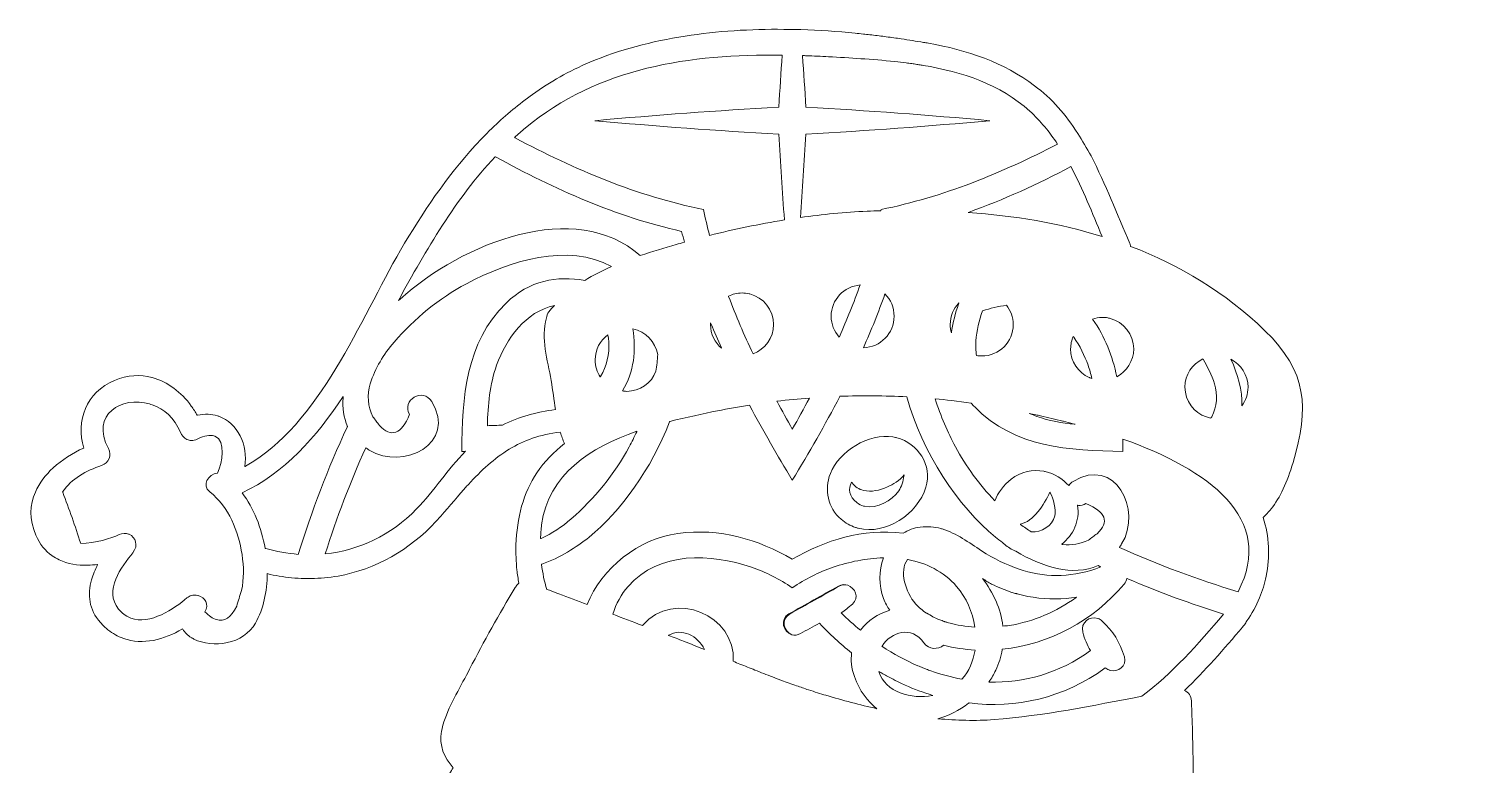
# Model space of a CAD drawing. Header units: inches. Extents: x -812 to 7891, y -3575 to 2748.
# Drawn here: x 4525.3 to 5011.6, y -1225.4 to -978.8 of the extents above; entities that cross this region are included whole.
import ezdxf

# ---------------------------------------------------------------- set-up
doc = ezdxf.new("R2010")
doc.units = ezdxf.units.IN
doc.header["$MEASUREMENT"] = 0
doc.layers.add('Layer 1', color=7, linetype='Continuous')

# ---------------------------------------------------------------- blocks, each defined once
blk = doc.blocks.new('block 23')
at = {"layer": 'Layer 1', "lineweight": 0}
for points, knots in [([(4816.14, -1115.72), (4816, -1115.68), (4815.86, -1115.65), (4815.71, -1115.62), (4815.43, -1115.55), (4815.15, -1115.49), (4814.86, -1115.44), (4806.86, -1114.08), (4796.72, -1120.25), (4793.89, -1127.74), (4791.84, -1133.17), (4792.98, -1139.23), (4797.49, -1143.04), (4798.99, -1144.31), (4800.61, -1145.2), (4802.29, -1145.75), (4802.61, -1145.86), (4802.93, -1145.96), (4803.26, -1146.04), (4812.45, -1148.4), (4823.11, -1141.39), (4825.9, -1132.28), (4828.16, -1124.91), (4823.25, -1117.63), (4816.14, -1115.72)], [0, 0, 0, 0, 1, 1, 1, 2, 2, 2, 3, 3, 3, 4, 4, 4, 5, 5, 5, 6, 6, 6, 7, 7, 7, 8, 8, 8, 8]), ([(4804.99, -1138.6), (4804.21, -1138.37), (4803.47, -1138.01), (4802.78, -1137.48), (4800, -1135.34), (4799.87, -1132.88), (4801.01, -1130.61), (4801.06, -1130.69), (4801.12, -1130.77), (4801.17, -1130.84), (4802.19, -1132.21), (4803.53, -1133.01), (4805.02, -1133.38), (4807.52, -1133.99), (4810.46, -1133.37), (4813.02, -1132.19), (4814.86, -1131.34), (4817.12, -1130.04), (4818.62, -1128.14), (4818.6, -1128.27), (4818.58, -1128.4), (4818.56, -1128.55), (4818.31, -1130.05), (4817.72, -1132.28), (4816.82, -1133.51), (4814.49, -1136.72), (4809.53, -1139.65), (4805.36, -1138.7), (4805.23, -1138.67), (4805.11, -1138.64), (4804.99, -1138.6)], [0, 0, 0, 0, 1, 1, 1, 2, 2, 2, 3, 3, 3, 4, 4, 4, 5, 5, 5, 6, 6, 6, 7, 7, 7, 8, 8, 8, 9, 9, 9, 10, 10, 10, 10])]:
    blk.add_open_spline(points, degree=3, knots=knots, dxfattribs=at)
blk = doc.blocks.new('block 24')
at = {"layer": 'Layer 1', "lineweight": 0}
for points, knots in [([(5001.21, -1239.69), (5000.38, -1239.24), (4999.53, -1238.86), (4998.67, -1238.54), (4998.33, -1238.41), (4997.98, -1238.3), (4997.64, -1238.2), (4994.64, -1237.27), (4991.52, -1237.08), (4988.56, -1237.3), (4986.5, -1237.46), (4984.53, -1237.86), (4982.61, -1238.36), (4974.37, -1240.54), (4967.31, -1245.67), (4961.67, -1251.92), (4961.51, -1252.1), (4961.34, -1252.29), (4961.18, -1252.47), (4963.06, -1247.45), (4963.09, -1241.51), (4961.5, -1235.79), (4960.94, -1233.78), (4959.46, -1232.38), (4957.81, -1231.77), (4955.83, -1231.05), (4953.62, -1231.47), (4952.49, -1233.38), (4950.71, -1236.39), (4948.3, -1239), (4945.75, -1241.51), (4941.87, -1245.33), (4937.65, -1248.9), (4934.74, -1253.22), (4934.74, -1253.25), (4934.76, -1253.29), (4934.76, -1253.32), (4935.21, -1256.95), (4936.72, -1260.57), (4938.71, -1264.12), (4938.97, -1264.58), (4939.2, -1265.05), (4939.48, -1265.51), (4938.93, -1265.98), (4938.36, -1266.45), (4937.8, -1266.93), (4931.56, -1272.16), (4924.64, -1277.52), (4919.59, -1283.56), (4919.53, -1283.63), (4919.48, -1283.69), (4919.42, -1283.76), (4918.54, -1281.02), (4917.58, -1278.3), (4916.42, -1275.66), (4915.1, -1272.65), (4913.51, -1269.91), (4911.73, -1267.4), (4912.62, -1265.65), (4913.28, -1263.54), (4913.64, -1260.97), (4913.68, -1260.69), (4913.71, -1260.4), (4913.75, -1260.11), (4914.17, -1257), (4914.48, -1253.85), (4914.74, -1250.69), (4915.8, -1237.54), (4915.6, -1224.09), (4915.16, -1210.94), (4915.08, -1208.58), (4915, -1206.23), (4914.91, -1203.9), (4914.85, -1202.2), (4913.9, -1200.99), (4912.58, -1200.45), (4919.47, -1193.88), (4925.79, -1186.53), (4932.08, -1179.16), (4932.22, -1178.99), (4932.32, -1178.82), (4932.43, -1178.64), (4932.51, -1178.55), (4932.6, -1178.48), (4932.68, -1178.38), (4932.98, -1177.97), (4933.23, -1177.54), (4933.51, -1177.13), (4935.21, -1174.69), (4936.65, -1172.11), (4937.76, -1169.41), (4938.73, -1167.05), (4939.45, -1164.62), (4939.96, -1162.15), (4941.29, -1155.63), (4941.04, -1148.83), (4938.96, -1142.44), (4939.91, -1141.57), (4940.79, -1140.6), (4941.62, -1139.56), (4944.66, -1135.74), (4946.95, -1130.75), (4948.97, -1123.98), (4954.44, -1105.67), (4953.72, -1093.55), (4939.52, -1079.86), (4926.22, -1067.02), (4910.95, -1057.89), (4894.53, -1051.59), (4894.48, -1051.26), (4894.39, -1050.93), (4894.24, -1050.59), (4889.94, -1040.95), (4886.21, -1030.75), (4881.25, -1021.3), (4879.89, -1018.71), (4878.4, -1016.2), (4876.81, -1013.75), (4874.85, -1010.7), (4872.72, -1007.75), (4870.28, -1005.02), (4867.84, -1002.28), (4865.14, -999.91), (4862.31, -997.76), (4852.06, -989.97), (4839.6, -985.76), (4826.76, -983.52), (4826.22, -983.42), (4825.65, -983.34), (4825.1, -983.24), (4822.66, -982.82), (4820.18, -982.43), (4817.67, -982.06), (4816, -981.81), (4814.32, -981.58), (4812.63, -981.36), (4811.02, -981.15), (4809.4, -980.95), (4807.77, -980.76), (4807.55, -980.73), (4807.33, -980.71), (4807.11, -980.69), (4806.39, -980.61), (4805.67, -980.53), (4804.95, -980.45), (4804.04, -980.35), (4803.13, -980.26), (4802.21, -980.17), (4796.21, -979.58), (4790.12, -979.16), (4783.99, -978.97), (4782.53, -978.92), (4781.06, -978.9), (4779.59, -978.89), (4779.16, -978.88), (4778.74, -978.87), (4778.31, -978.87), (4767.17, -978.77), (4756.01, -979.44), (4745.18, -981.14), (4734.05, -982.88), (4723.27, -985.68), (4713.28, -989.91), (4706.34, -992.84), (4699.98, -996.48), (4694.09, -1000.66), (4689.51, -1003.92), (4685.22, -1007.5), (4681.19, -1011.36), (4679.01, -1013.44), (4676.92, -1015.6), (4674.89, -1017.82), (4665.27, -1028.34), (4657.12, -1040.37), (4649.82, -1052.9), (4636.37, -1075.99), (4622.8, -1111.41), (4597.83, -1125.27), (4597.76, -1125.31), (4597.68, -1125.35), (4597.61, -1125.39), (4598.77, -1118.17), (4595.21, -1110.81), (4588.92, -1108.55), (4588.76, -1108.48), (4588.6, -1108.43), (4588.43, -1108.39), (4586.46, -1107.77), (4584.24, -1107.65), (4581.82, -1108.17), (4581.77, -1108.18), (4581.72, -1108.19), (4581.67, -1108.2), (4581.07, -1107.12), (4580.4, -1106.09), (4579.68, -1105.1), (4576.32, -1100.46), (4571.8, -1096.92), (4566.58, -1095.54), (4566.56, -1095.54), (4566.53, -1095.53), (4566.51, -1095.52), (4562.63, -1094.52), (4558.38, -1094.71), (4553.94, -1096.53), (4544.47, -1100.43), (4540.91, -1110.17), (4543.62, -1119.17), (4539.94, -1120.84), (4536.36, -1123.1), (4533.38, -1125.84), (4530.82, -1128.19), (4528.74, -1130.91), (4527.43, -1133.93), (4525.58, -1138.21), (4525.3, -1143.09), (4527.61, -1148.41), (4528.92, -1151.44), (4530.78, -1153.64), (4532.98, -1155.2), (4533.02, -1155.23), (4533.06, -1155.26), (4533.09, -1155.29), (4533.83, -1155.8), (4534.61, -1156.25), (4535.42, -1156.63), (4538.29, -1157.98), (4541.53, -1158.53), (4544.88, -1158.44), (4546.03, -1158.4), (4547.19, -1158.32), (4548.35, -1158.15), (4548.33, -1158.18), (4548.32, -1158.22), (4548.3, -1158.25), (4547.46, -1159.91), (4546.78, -1161.59), (4546.29, -1163.3), (4544.87, -1168.27), (4545.32, -1173.29), (4549.29, -1177.69), (4549.47, -1177.89), (4549.65, -1178.09), (4549.84, -1178.29), (4549.84, -1178.29), (4550.16, -1178.61), (4550.16, -1178.61), (4550.49, -1178.93), (4550.75, -1179.26), (4551.12, -1179.58), (4552.76, -1180.95), (4554.46, -1181.97), (4556.19, -1182.68), (4556.44, -1182.78), (4556.69, -1182.88), (4556.94, -1182.97), (4563.51, -1185.32), (4570.53, -1183.4), (4576.73, -1179.78), (4576.76, -1179.82), (4576.78, -1179.87), (4576.81, -1179.91), (4577.49, -1181.02), (4578.49, -1181.95), (4579.68, -1182.69), (4579.79, -1182.76), (4579.9, -1182.83), (4580.02, -1182.88), (4580.2, -1182.99), (4580.39, -1183.1), (4580.59, -1183.2), (4586.78, -1186.35), (4597.22, -1185.01), (4601.22, -1177.83), (4603.87, -1173.08), (4605.1, -1167.28), (4605.15, -1161.26), (4607.8, -1161.94), (4610.52, -1162.35), (4613.27, -1162.63), (4616.19, -1162.93), (4619.15, -1162.99), (4622.15, -1162.81), (4625.12, -1162.64), (4628.12, -1162.31), (4631.13, -1161.63), (4643.82, -1158.79), (4654.85, -1151.78), (4663.31, -1142.01), (4666.37, -1138.48), (4669.23, -1135.06), (4672.1, -1131.89), (4672.26, -1131.71), (4672.42, -1131.53), (4672.59, -1131.36), (4676.84, -1126.72), (4681.17, -1122.66), (4686.28, -1119.57), (4691.07, -1116.68), (4696.55, -1114.63), (4703.34, -1113.82), (4703.35, -1113.85), (4703.36, -1113.88), (4703.37, -1113.91), (4703.56, -1114.52), (4703.82, -1115.11), (4704.04, -1115.72), (4704.28, -1116.38), (4704.48, -1117.05), (4704.77, -1117.7), (4701.26, -1120.46), (4698.12, -1123.66), (4695.52, -1127.45), (4691, -1134.06), (4688.78, -1142.78), (4688.51, -1151.58), (4688.43, -1154.42), (4688.52, -1157.26), (4688.84, -1160.05), (4689, -1161.52), (4689.21, -1162.98), (4689.49, -1164.41), (4689.13, -1164.68), (4688.83, -1165.03), (4688.6, -1165.44), (4688.49, -1165.58), (4688.37, -1165.71), (4688.28, -1165.87), (4682.89, -1174.85), (4677.74, -1183.93), (4672.99, -1193.26), (4670.25, -1198.64), (4666.31, -1204.83), (4664.38, -1210.94), (4664.06, -1211.97), (4663.78, -1212.99), (4663.59, -1214.01), (4662.66, -1218.97), (4664.45, -1222.96), (4667.48, -1226.32), (4666.65, -1227.57), (4665.82, -1228.88), (4664.97, -1230.29), (4660.69, -1237.41), (4656.76, -1244.93), (4653.1, -1252.66), (4651.88, -1255.24), (4650.71, -1257.86), (4649.56, -1260.5), (4646.27, -1268.09), (4643.23, -1275.84), (4640.62, -1283.81), (4640.61, -1283.84), (4640.6, -1283.88), (4640.59, -1283.91), (4636.45, -1278.78), (4630.83, -1274.14), (4625.4, -1269.68), (4623.69, -1268.27), (4622, -1266.88), (4620.39, -1265.5), (4621.27, -1264.04), (4622.03, -1262.56), (4622.71, -1261.07), (4623.92, -1258.47), (4624.81, -1255.85), (4625.13, -1253.22), (4624.95, -1252.97), (4624.75, -1252.73), (4624.57, -1252.48), (4621.5, -1248.23), (4617.23, -1244.65), (4613.39, -1240.78), (4611.11, -1238.49), (4608.98, -1236.1), (4607.38, -1233.38), (4606.98, -1232.71), (4606.46, -1232.23), (4605.86, -1231.91), (4605.78, -1231.86), (4605.69, -1231.83), (4605.59, -1231.79), (4603.03, -1230.67), (4599.32, -1232.33), (4598.36, -1235.79), (4596.8, -1241.43), (4596.81, -1247.29), (4598.62, -1252.27), (4598.64, -1252.34), (4598.67, -1252.4), (4598.69, -1252.47), (4593.55, -1246.62), (4587.2, -1241.68), (4579.81, -1239.11), (4579.68, -1239.06), (4579.55, -1239.01), (4579.42, -1238.97), (4576.84, -1238.1), (4574.14, -1237.51), (4571.31, -1237.3), (4567.16, -1236.99), (4562.69, -1237.5), (4558.67, -1239.69), (4552.73, -1242.91), (4548.43, -1249.81), (4548.33, -1256.27), (4548.24, -1262.35), (4551.53, -1267.54), (4554.88, -1271.66), (4558.62, -1276.25), (4563.05, -1280.14), (4567.88, -1283.51), (4569.84, -1284.89), (4571.85, -1286.32), (4573.88, -1287.75), (4574.79, -1288.4), (4575.7, -1289.04), (4576.63, -1289.67), (4576.76, -1289.75), (4576.89, -1289.84), (4577.03, -1289.93), (4577.9, -1290.51), (4578.79, -1291.08), (4579.68, -1291.63), (4580.03, -1291.85), (4580.38, -1292.06), (4580.73, -1292.27), (4586.03, -1295.39), (4591.72, -1297.75), (4598.16, -1297.83), (4599.91, -1294.68), (4601.83, -1291.61), (4603.82, -1288.59), (4603.87, -1288.64), (4603.92, -1288.7), (4603.98, -1288.74), (4606.37, -1291.15), (4609.16, -1293.15), (4612.17, -1295.07), (4619.24, -1299.54), (4625.85, -1304.21), (4631.99, -1309.83), (4632.43, -1310.23), (4632.9, -1310.6), (4633.33, -1311.02), (4632.47, -1315.15), (4631.73, -1319.3), (4631.08, -1323.47), (4629.73, -1332.03), (4628.85, -1340.65), (4628.48, -1349.25), (4628.32, -1353.11), (4628.26, -1356.95), (4628.31, -1360.79), (4628.45, -1372.96), (4629.68, -1385.02), (4632.11, -1396.78), (4633.03, -1401.28), (4634.14, -1405.72), (4635.43, -1410.11), (4637.1, -1415.8), (4639.04, -1421.41), (4641.34, -1426.89), (4646.79, -1439.83), (4653.74, -1451.93), (4661.96, -1462.85), (4663.73, -1465.2), (4665.57, -1467.48), (4667.45, -1469.72), (4671, -1473.94), (4674.74, -1477.95), (4678.67, -1481.75), (4680.77, -1483.77), (4682.93, -1485.74), (4685.13, -1487.63), (4686.03, -1488.4), (4686.94, -1489.17), (4687.86, -1489.91), (4688.45, -1490.4), (4689.04, -1490.87), (4689.64, -1491.35), (4690.45, -1492), (4691.27, -1492.63), (4692.09, -1493.26), (4692.55, -1493.61), (4693.02, -1493.96), (4693.49, -1494.31), (4694.27, -1494.89), (4695.05, -1495.46), (4695.84, -1496.02), (4700.59, -1499.39), (4705.52, -1502.47), (4710.63, -1505.23), (4713.35, -1506.71), (4716.11, -1508.08), (4718.93, -1509.36), (4722.61, -1511.04), (4726.37, -1512.57), (4730.2, -1513.91), (4732.99, -1514.89), (4735.82, -1515.76), (4738.68, -1516.56), (4750.06, -1519.71), (4761.98, -1521.36), (4774.3, -1521.3), (4778.96, -1521.28), (4783.68, -1521.03), (4788.45, -1520.5), (4788.72, -1520.47), (4788.98, -1520.45), (4789.25, -1520.42), (4800.16, -1519.15), (4811.35, -1516.82), (4822.36, -1513.48), (4825.19, -1512.63), (4828, -1511.69), (4830.79, -1510.69), (4834.19, -1509.49), (4837.55, -1508.18), (4840.87, -1506.78), (4843.69, -1505.59), (4846.48, -1504.35), (4849.23, -1503.02), (4858.91, -1498.34), (4868.08, -1492.77), (4876.42, -1486.37), (4878.7, -1484.61), (4880.94, -1482.81), (4883.09, -1480.93), (4884.92, -1479.34), (4886.69, -1477.71), (4888.41, -1476.02), (4890.54, -1473.93), (4892.55, -1471.74), (4894.51, -1469.52), (4896.45, -1467.3), (4898.31, -1465.03), (4900.08, -1462.7), (4912.44, -1446.47), (4920.72, -1427.54), (4925.59, -1407.69), (4926.9, -1402.32), (4927.96, -1396.89), (4928.8, -1391.43), (4929.37, -1387.65), (4929.86, -1383.87), (4930.21, -1380.08), (4930.54, -1375.36), (4930.69, -1370.65), (4930.71, -1365.96), (4930.73, -1361.43), (4930.6, -1356.91), (4930.36, -1352.4), (4929.99, -1345.5), (4929.33, -1338.63), (4928.44, -1331.75), (4927.98, -1328.26), (4927.49, -1324.78), (4926.92, -1321.3), (4926.41, -1318.2), (4925.93, -1315.06), (4925.44, -1311.92), (4925.61, -1311.8), (4925.79, -1311.7), (4925.95, -1311.55), (4927.88, -1309.68), (4929.87, -1307.95), (4931.9, -1306.29), (4936.88, -1302.19), (4942.14, -1298.58), (4947.7, -1295.07), (4950.78, -1293.12), (4953.62, -1291.06), (4956.06, -1288.59), (4956.11, -1288.66), (4956.16, -1288.74), (4956.2, -1288.81), (4958.13, -1291.76), (4959.99, -1294.76), (4961.7, -1297.83), (4961.77, -1297.83), (4961.85, -1297.83), (4961.92, -1297.82), (4969.7, -1297.68), (4976.4, -1294.21), (4982.61, -1290.1), (4985.84, -1287.95), (4988.95, -1285.64), (4992, -1283.51), (4996.82, -1280.14), (5001.26, -1276.25), (5004.98, -1271.66), (5008.34, -1267.54), (5011.62, -1262.35), (5011.53, -1256.27), (5011.43, -1249.81), (5007.13, -1242.91), (5001.21, -1239.69)], [0, 0, 0, 0, 1, 1, 1, 2, 2, 2, 3, 3, 3, 4, 4, 4, 5, 5, 5, 6, 6, 6, 7, 7, 7, 8, 8, 8, 9, 9, 9, 10, 10, 10, 11, 11, 11, 12, 12, 12, 13, 13, 13, 14, 14, 14, 15, 15, 15, 16, 16, 16, 17, 17, 17, 18, 18, 18, 19, 19, 19, 20, 20, 20, 21, 21, 21, 22, 22, 22, 23, 23, 23, 24, 24, 24, 25, 25, 25, 26, 26, 26, 27, 27, 27, 28, 28, 28, 29, 29, 29, 30, 30, 30, 31, 31, 31, 32, 32, 32, 33, 33, 33, 34, 34, 34, 35, 35, 35, 36, 36, 36, 37, 37, 37, 38, 38, 38, 39, 39, 39, 40, 40, 40, 41, 41, 41, 42, 42, 42, 43, 43, 43, 44, 44, 44, 45, 45, 45, 46, 46, 46, 47, 47, 47, 48, 48, 48, 49, 49, 49, 50, 50, 50, 51, 51, 51, 52, 52, 52, 53, 53, 53, 54, 54, 54, 55, 55, 55, 56, 56, 56, 57, 57, 57, 58, 58, 58, 59, 59, 59, 60, 60, 60, 61, 61, 61, 62, 62, 62, 63, 63, 63, 64, 64, 64, 65, 65, 65, 66, 66, 66, 67, 67, 67, 68, 68, 68, 69, 69, 69, 70, 70, 70, 71, 71, 71, 72, 72, 72, 73, 73, 73, 74, 74, 74, 75, 75, 75, 76, 76, 76, 77, 77, 77, 78, 78, 78, 79, 79, 79, 80, 80, 80, 81, 81, 81, 82, 82, 82, 83, 83, 83, 84, 84, 84, 85, 85, 85, 86, 86, 86, 87, 87, 87, 88, 88, 88, 89, 89, 89, 90, 90, 90, 91, 91, 91, 92, 92, 92, 93, 93, 93, 94, 94, 94, 95, 95, 95, 96, 96, 96, 97, 97, 97, 98, 98, 98, 99, 99, 99, 100, 100, 100, 101, 101, 101, 102, 102, 102, 103, 103, 103, 104, 104, 104, 105, 105, 105, 106, 106, 106, 107, 107, 107, 108, 108, 108, 109, 109, 109, 110, 110, 110, 111, 111, 111, 112, 112, 112, 113, 113, 113, 114, 114, 114, 115, 115, 115, 116, 116, 116, 117, 117, 117, 118, 118, 118, 119, 119, 119, 120, 120, 120, 121, 121, 121, 122, 122, 122, 123, 123, 123, 124, 124, 124, 125, 125, 125, 126, 126, 126, 127, 127, 127, 128, 128, 128, 129, 129, 129, 130, 130, 130, 131, 131, 131, 132, 132, 132, 133, 133, 133, 134, 134, 134, 135, 135, 135, 136, 136, 136, 137, 137, 137, 138, 138, 138, 139, 139, 139, 140, 140, 140, 141, 141, 141, 142, 142, 142, 143, 143, 143, 144, 144, 144, 145, 145, 145, 146, 146, 146, 147, 147, 147, 148, 148, 148, 149, 149, 149, 150, 150, 150, 151, 151, 151, 152, 152, 152, 153, 153, 153, 154, 154, 154, 155, 155, 155, 156, 156, 156, 157, 157, 157, 158, 158, 158, 159, 159, 159, 160, 160, 160, 161, 161, 161, 162, 162, 162, 163, 163, 163, 164, 164, 164, 165, 165, 165, 166, 166, 166, 167, 167, 167, 168, 168, 168, 169, 169, 169, 170, 170, 170, 171, 171, 171, 172, 172, 172, 173, 173, 173, 174, 174, 174, 175, 175, 175, 176, 176, 176, 177, 177, 177, 178, 178, 178, 179, 179, 179, 180, 180, 180, 181, 181, 181, 182, 182, 182, 183, 183, 183, 184, 184, 184, 185, 185, 185, 186, 186, 186, 187, 187, 187, 188, 188, 188, 189, 189, 189, 190, 190, 190, 191, 191, 191, 192, 192, 192, 193, 193, 193, 194, 194, 194, 195, 195, 195, 196, 196, 196, 197, 197, 197, 198, 198, 198, 199, 199, 199, 199]), ([(4777.74, -987.53), (4777.36, -993.33), (4776.94, -999.14), (4776.61, -1004.94), (4756.04, -1006.12), (4735.49, -1007.61), (4714.98, -1009.48), (4735.49, -1011.35), (4756.04, -1012.84), (4776.61, -1014.01), (4777.16, -1023.6), (4777.79, -1033.17), (4778.48, -1042.75), (4770.03, -1044.11), (4761.65, -1045.86), (4753.39, -1047.95), (4752.65, -1045.07), (4751.96, -1042.17), (4751.38, -1039.24), (4729.1, -1034.77), (4708.23, -1025.9), (4688.19, -1015.2), (4688.14, -1015.17), (4688.09, -1015.15), (4688.04, -1015.12), (4689.22, -1014.05), (4690.41, -1012.98), (4691.64, -1011.95), (4716.2, -991.5), (4746.99, -987.16), (4777.74, -987.51), (4777.74, -987.52), (4777.74, -987.52), (4777.74, -987.53)], [0, 0, 0, 0, 1, 1, 1, 2, 2, 2, 3, 3, 3, 4, 4, 4, 5, 5, 5, 6, 6, 6, 7, 7, 7, 8, 8, 8, 9, 9, 9, 10, 10, 10, 11, 11, 11, 11]), ([(4804.07, -988.7), (4807.82, -988.96), (4811.66, -989.26), (4815.51, -989.68), (4816.77, -989.82), (4818.03, -989.96), (4819.29, -990.12), (4819.92, -990.2), (4820.55, -990.28), (4821.18, -990.37), (4821.73, -990.44), (4822.28, -990.52), (4822.83, -990.61), (4823.34, -990.68), (4823.85, -990.76), (4824.36, -990.84), (4824.56, -990.87), (4824.76, -990.9), (4824.96, -990.94), (4838.05, -993.12), (4850.78, -997.27), (4860.7, -1006.27), (4864.33, -1009.56), (4867.35, -1013.32), (4870.03, -1017.33), (4851.23, -1027.07), (4831.69, -1035.07), (4810.91, -1039.24), (4810.88, -1039.39), (4810.84, -1039.53), (4810.81, -1039.68), (4809.28, -1039.72), (4807.75, -1039.75), (4806.22, -1039.81), (4798.78, -1040.15), (4791.31, -1040.89), (4783.86, -1041.93), (4784.53, -1032.63), (4785.15, -1023.32), (4785.68, -1014.01), (4806.25, -1012.84), (4826.8, -1011.35), (4847.31, -1009.48), (4826.8, -1007.61), (4806.25, -1006.12), (4785.68, -1004.94), (4785.35, -999.18), (4784.94, -993.43), (4784.56, -987.67), (4784.56, -987.67), (4784.56, -987.66), (4784.56, -987.66), (4784.98, -987.67), (4785.41, -987.69), (4785.83, -987.71), (4788.31, -987.79), (4790.78, -987.9), (4793.25, -988.04), (4796.88, -988.22), (4800.49, -988.44), (4804.07, -988.7)], [0, 0, 0, 0, 1, 1, 1, 2, 2, 2, 3, 3, 3, 4, 4, 4, 5, 5, 5, 6, 6, 6, 7, 7, 7, 8, 8, 8, 9, 9, 9, 10, 10, 10, 11, 11, 11, 12, 12, 12, 13, 13, 13, 14, 14, 14, 15, 15, 15, 16, 16, 16, 17, 17, 17, 18, 18, 18, 19, 19, 19, 20, 20, 20, 20]), ([(4681.67, -1021.64), (4701.51, -1032.5), (4722.15, -1041.67), (4744.04, -1046.58), (4744.31, -1047.8), (4744.68, -1048.99), (4744.98, -1050.2), (4744.04, -1050.46), (4743.09, -1050.71), (4742.16, -1050.98), (4738.33, -1052.1), (4734.25, -1053.3), (4730.15, -1054.68), (4708.37, -1035.43), (4670.8, -1050.27), (4649.55, -1069.35), (4649.4, -1069.48), (4649.25, -1069.61), (4649.1, -1069.75), (4658.48, -1052.68), (4668.28, -1035.67), (4681.52, -1021.56), (4681.57, -1021.59), (4681.62, -1021.61), (4681.67, -1021.64)], [0, 0, 0, 0, 1, 1, 1, 2, 2, 2, 3, 3, 3, 4, 4, 4, 5, 5, 5, 6, 6, 6, 7, 7, 7, 8, 8, 8, 8]), ([(4884.94, -1048.25), (4884.94, -1048.26), (4884.95, -1048.27), (4884.95, -1048.28), (4870.56, -1043.8), (4855.44, -1041.32), (4840.13, -1040.21), (4840.14, -1040.21), (4840.15, -1040.2), (4840.16, -1040.2), (4851.94, -1036.01), (4863.36, -1030.73), (4874.53, -1024.87), (4878.51, -1032.38), (4881.68, -1040.45), (4884.94, -1048.25)], [0, 0, 0, 0, 1, 1, 1, 2, 2, 2, 3, 3, 3, 4, 4, 4, 5, 5, 5, 5]), ([(4671.6, -1120.28), (4665.64, -1126.25), (4661.21, -1133.44), (4655.23, -1139.58), (4646.53, -1148.51), (4635.69, -1153.43), (4624.6, -1154.65), (4628.42, -1142.56), (4632.92, -1130.68), (4638.16, -1119.08), (4638.53, -1119.34), (4638.91, -1119.6), (4639.31, -1119.84), (4650.72, -1126.89), (4668.88, -1117.65), (4660.27, -1103.55), (4657.39, -1098.84), (4649.96, -1103.15), (4652.86, -1107.88), (4650.09, -1114.61), (4646.72, -1115.85), (4642.75, -1111.59), (4642.02, -1110.63), (4641.3, -1109.66), (4640.57, -1108.7), (4638.9, -1105.18), (4638.44, -1101.4), (4639.66, -1097.62), (4641.33, -1092.44), (4644.08, -1087.76), (4647.67, -1083.65), (4654.56, -1075.77), (4662.64, -1069.08), (4671.9, -1064.12), (4685.99, -1056.58), (4706.25, -1050.2), (4720.48, -1058.39), (4717.38, -1059.74), (4714.39, -1061.28), (4711.57, -1063.01), (4702.26, -1061.4), (4693.01, -1062.96), (4685.22, -1070.59), (4671.57, -1083.96), (4670.55, -1102.25), (4670.32, -1120.31), (4670.74, -1120.3), (4671.17, -1120.29), (4671.6, -1120.28)], [0, 0, 0, 0, 1, 1, 1, 2, 2, 2, 3, 3, 3, 4, 4, 4, 5, 5, 5, 6, 6, 6, 7, 7, 7, 8, 8, 8, 9, 9, 9, 10, 10, 10, 11, 11, 11, 12, 12, 12, 13, 13, 13, 14, 14, 14, 15, 15, 15, 16, 16, 16, 16]), ([(4803.83, -1064.54), (4801.77, -1070.41), (4799.45, -1076.2), (4796.92, -1081.9), (4796.9, -1081.94), (4796.89, -1081.97), (4796.87, -1082.01), (4795.2, -1080.14), (4794.15, -1077.7), (4794.15, -1075.01), (4794.15, -1069.48), (4798.43, -1064.98), (4803.84, -1064.53), (4803.84, -1064.53), (4803.83, -1064.54), (4803.83, -1064.54)], [0, 0, 0, 0, 1, 1, 1, 2, 2, 2, 3, 3, 3, 4, 4, 4, 5, 5, 5, 5]), ([(4759.76, -1068.26), (4761.13, -1067.61), (4762.65, -1067.21), (4764.28, -1067.21), (4765.09, -1067.21), (4765.87, -1067.3), (4766.63, -1067.48), (4766.73, -1067.49), (4766.83, -1067.52), (4766.92, -1067.54), (4771.47, -1068.72), (4774.84, -1072.86), (4774.84, -1077.78), (4774.84, -1082.29), (4771.97, -1086.13), (4767.97, -1087.63), (4764.99, -1081.31), (4762.23, -1074.9), (4759.8, -1068.37), (4759.79, -1068.33), (4759.77, -1068.3), (4759.76, -1068.26)], [0, 0, 0, 0, 1, 1, 1, 2, 2, 2, 3, 3, 3, 4, 4, 4, 5, 5, 5, 6, 6, 6, 7, 7, 7, 7]), ([(4804.95, -1085.55), (4807.59, -1079.63), (4810.04, -1073.64), (4812.18, -1067.54), (4814.09, -1069.45), (4815.27, -1072.09), (4815.27, -1075.01), (4815.27, -1080.75), (4810.66, -1085.43), (4804.95, -1085.55)], [0, 0, 0, 0, 1, 1, 1, 2, 2, 2, 3, 3, 3, 3]), ([(4683.97, -1111.46), (4682.3, -1111.58), (4680.62, -1111.65), (4678.93, -1111.69), (4679.1, -1104.76), (4679.75, -1097.86), (4682.03, -1091.46), (4685.27, -1082.37), (4691.82, -1073.49), (4701.38, -1071.42), (4700.77, -1072.11), (4700.1, -1072.74), (4699.54, -1073.48), (4698.99, -1074.21), (4698.78, -1074.93), (4698.8, -1075.6), (4696.7, -1082.48), (4699.12, -1089.58), (4700.31, -1096.54), (4700.87, -1099.81), (4701.24, -1103.08), (4701.73, -1106.28), (4695.5, -1107.1), (4689.55, -1108.73), (4683.97, -1111.46)], [0, 0, 0, 0, 1, 1, 1, 2, 2, 2, 3, 3, 3, 4, 4, 4, 5, 5, 5, 6, 6, 6, 7, 7, 7, 8, 8, 8, 8]), ([(4836.83, -1070.98), (4835.78, -1073.98), (4834.99, -1077.03), (4834.54, -1080.07), (4834.51, -1080.22), (4834.49, -1080.37), (4834.47, -1080.52), (4834.23, -1079.64), (4834.06, -1078.73), (4834.06, -1077.78), (4834.06, -1074.96), (4835.19, -1072.41), (4836.99, -1070.52), (4836.94, -1070.67), (4836.88, -1070.83), (4836.83, -1070.98)], [0, 0, 0, 0, 1, 1, 1, 2, 2, 2, 3, 3, 3, 4, 4, 4, 5, 5, 5, 5]), ([(4844.62, -1088.33), (4844.02, -1088.33), (4843.44, -1088.25), (4842.87, -1088.16), (4842.62, -1086.6), (4842.55, -1084.98), (4842.68, -1083.27), (4842.97, -1079.78), (4843.76, -1076.43), (4844.88, -1073.21), (4847.47, -1072.31), (4850.16, -1071.7), (4852.93, -1071.32), (4854.32, -1073.11), (4855.19, -1075.34), (4855.19, -1077.78), (4855.19, -1083.6), (4850.45, -1088.33), (4844.62, -1088.33)], [0, 0, 0, 0, 1, 1, 1, 2, 2, 2, 3, 3, 3, 4, 4, 4, 5, 5, 5, 6, 6, 6, 6]), ([(4727.65, -1079.26), (4727.66, -1079.26), (4727.67, -1079.27), (4727.69, -1079.27), (4731.95, -1080.12), (4735.27, -1083.54), (4736.01, -1087.85), (4735.93, -1089.71), (4735.74, -1091.58), (4735.44, -1093.46), (4733.9, -1097.39), (4730.09, -1100.18), (4725.62, -1100.18), (4725.14, -1100.18), (4724.67, -1100.1), (4724.2, -1100.04), (4728.13, -1093.58), (4728.86, -1086.44), (4727.65, -1079.26)], [0, 0, 0, 0, 1, 1, 1, 2, 2, 2, 3, 3, 3, 4, 4, 4, 5, 5, 5, 6, 6, 6, 6]), ([(4757.37, -1085.6), (4757.39, -1085.65), (4757.42, -1085.71), (4757.44, -1085.76), (4755.17, -1083.82), (4753.71, -1080.98), (4753.71, -1077.78), (4753.71, -1077.57), (4753.76, -1077.39), (4753.77, -1077.19), (4753.83, -1077.33), (4753.89, -1077.48), (4753.94, -1077.62), (4755.03, -1080.29), (4756.18, -1082.95), (4757.37, -1085.6)], [0, 0, 0, 0, 1, 1, 1, 2, 2, 2, 3, 3, 3, 4, 4, 4, 5, 5, 5, 5]), ([(4887.34, -1075.65), (4887.43, -1075.67), (4887.53, -1075.69), (4887.62, -1075.72), (4892.18, -1076.9), (4895.55, -1081.04), (4895.55, -1085.96), (4895.55, -1090.01), (4893.23, -1093.49), (4889.88, -1095.26), (4888.45, -1088.39), (4886, -1081.87), (4881.76, -1076.03), (4881.74, -1076.01), (4881.73, -1075.98), (4881.71, -1075.96), (4882.75, -1075.62), (4883.83, -1075.39), (4884.98, -1075.39), (4885.62, -1075.39), (4886.24, -1075.45), (4886.85, -1075.56), (4887.02, -1075.58), (4887.18, -1075.62), (4887.34, -1075.65)], [0, 0, 0, 0, 1, 1, 1, 2, 2, 2, 3, 3, 3, 4, 4, 4, 5, 5, 5, 6, 6, 6, 7, 7, 7, 8, 8, 8, 8]), ([(4719.29, -1081.22), (4719.3, -1081.27), (4719.31, -1081.33), (4719.32, -1081.38), (4719.41, -1082.01), (4719.55, -1082.62), (4719.61, -1083.27), (4719.98, -1087.79), (4718.88, -1091.77), (4716.86, -1095.22), (4716.83, -1095.26), (4716.81, -1095.31), (4716.78, -1095.35), (4715.71, -1093.7), (4715.07, -1091.74), (4715.07, -1089.62), (4715.07, -1086.18), (4716.74, -1083.15), (4719.29, -1081.22)], [0, 0, 0, 0, 1, 1, 1, 2, 2, 2, 3, 3, 3, 4, 4, 4, 5, 5, 5, 6, 6, 6, 6]), ([(4880.86, -1095.62), (4880.79, -1095.6), (4880.73, -1095.57), (4880.66, -1095.53), (4876.99, -1093.89), (4874.42, -1090.24), (4874.42, -1085.96), (4874.42, -1084.46), (4874.74, -1083.04), (4875.3, -1081.76), (4875.36, -1081.84), (4875.41, -1081.92), (4875.46, -1082), (4877.49, -1084.92), (4879.09, -1088.18), (4880.26, -1091.46), (4880.78, -1092.92), (4881.19, -1094.4), (4881.56, -1095.9), (4881.32, -1095.82), (4881.09, -1095.73), (4880.86, -1095.62)], [0, 0, 0, 0, 1, 1, 1, 2, 2, 2, 3, 3, 3, 4, 4, 4, 5, 5, 5, 6, 6, 6, 7, 7, 7, 7]), ([(4918.74, -1089.29), (4918.76, -1089.33), (4918.79, -1089.37), (4918.81, -1089.41), (4920.38, -1091.98), (4921.69, -1094.71), (4922.63, -1097.62), (4923.85, -1101.4), (4923.39, -1105.18), (4921.72, -1108.7), (4921.61, -1108.84), (4921.5, -1108.99), (4921.39, -1109.14), (4921.12, -1109.08), (4920.85, -1109.04), (4920.59, -1108.97), (4920.37, -1108.91), (4920.15, -1108.85), (4919.94, -1108.76), (4915.76, -1107.37), (4912.73, -1103.42), (4912.73, -1098.77), (4912.73, -1094.59), (4915.2, -1091), (4918.74, -1089.29)], [0, 0, 0, 0, 1, 1, 1, 2, 2, 2, 3, 3, 3, 4, 4, 4, 5, 5, 5, 6, 6, 6, 7, 7, 7, 8, 8, 8, 8]), ([(4933.87, -1098.77), (4933.87, -1101.1), (4933.09, -1103.24), (4931.81, -1104.99), (4932.02, -1099.89), (4930.48, -1094.46), (4928.13, -1089.44), (4931.52, -1091.2), (4933.87, -1094.7), (4933.87, -1098.77)], [0, 0, 0, 0, 1, 1, 1, 2, 2, 2, 3, 3, 3, 3]), ([(4584.28, -1174.05), (4585.77, -1171.55), (4584.21, -1169.24), (4582.05, -1168.61), (4581.97, -1168.59), (4581.9, -1168.58), (4581.83, -1168.56), (4581.14, -1168.39), (4580.4, -1168.4), (4579.68, -1168.62), (4579.18, -1168.78), (4578.69, -1169.01), (4578.25, -1169.4), (4574.04, -1172.98), (4565.85, -1178.57), (4559.38, -1176.14), (4559.26, -1176.1), (4559.14, -1176.04), (4559.02, -1175.99), (4557.7, -1175.43), (4556.45, -1174.52), (4555.33, -1173.17), (4550.17, -1166.94), (4556.31, -1158.86), (4560.12, -1154.24), (4562.06, -1151.89), (4561.04, -1149.02), (4558.89, -1148.08), (4558.83, -1148.05), (4558.76, -1148.03), (4558.69, -1148.01), (4557.76, -1147.65), (4556.64, -1147.66), (4555.47, -1148.2), (4553, -1149.35), (4547.48, -1151.18), (4542.62, -1151.11), (4540.78, -1145.35), (4538.76, -1139.64), (4536.61, -1133.98), (4536.6, -1133.93), (4536.58, -1133.89), (4536.56, -1133.84), (4539.53, -1129.51), (4544.46, -1126.74), (4549.63, -1125), (4552.03, -1124.2), (4553.15, -1121.63), (4551.93, -1119.36), (4545.78, -1107.91), (4556.34, -1101.64), (4565.74, -1104.4), (4566.03, -1104.49), (4566.33, -1104.58), (4566.62, -1104.68), (4570.49, -1106.07), (4574.07, -1109.04), (4576.05, -1113.89), (4576.52, -1115.04), (4577.27, -1115.86), (4578.19, -1116.28), (4578.22, -1116.3), (4578.24, -1116.31), (4578.27, -1116.32), (4578.71, -1116.51), (4579.18, -1116.61), (4579.68, -1116.62), (4580.32, -1116.63), (4580.99, -1116.53), (4581.69, -1116.19), (4584.18, -1114.99), (4586, -1114.74), (4587.29, -1115.13), (4587.38, -1115.15), (4587.47, -1115.18), (4587.56, -1115.21), (4591.36, -1116.69), (4590.12, -1124.1), (4588.5, -1127.62), (4585.44, -1127.9), (4582.95, -1131.59), (4585.92, -1133.9), (4592.33, -1138.92), (4595.5, -1147), (4596.7, -1154.9), (4597.32, -1158.99), (4597.39, -1162.9), (4596.55, -1166.95), (4595.94, -1168.67), (4595.4, -1170.41), (4594.93, -1172.17), (4593.05, -1176.07), (4590.77, -1177.57), (4588.1, -1176.68), (4586.91, -1176.28), (4585.63, -1175.4), (4584.28, -1174.05)], [0, 0, 0, 0, 1, 1, 1, 2, 2, 2, 3, 3, 3, 4, 4, 4, 5, 5, 5, 6, 6, 6, 7, 7, 7, 8, 8, 8, 9, 9, 9, 10, 10, 10, 11, 11, 11, 12, 12, 12, 13, 13, 13, 14, 14, 14, 15, 15, 15, 16, 16, 16, 17, 17, 17, 18, 18, 18, 19, 19, 19, 20, 20, 20, 21, 21, 21, 22, 22, 22, 23, 23, 23, 24, 24, 24, 25, 25, 25, 26, 26, 26, 27, 27, 27, 28, 28, 28, 29, 29, 29, 30, 30, 30, 31, 31, 31, 32, 32, 32, 32]), ([(4596.76, -1134.15), (4610.81, -1127.72), (4621.66, -1115.35), (4630.57, -1101.89), (4630.56, -1102.03), (4630.55, -1102.16), (4630.54, -1102.3), (4630.29, -1105.67), (4630.7, -1108.95), (4632.06, -1111.94), (4632.01, -1112.02), (4631.96, -1112.09), (4631.92, -1112.18), (4625.49, -1126.05), (4620.04, -1140.28), (4615.56, -1154.8), (4611.87, -1154.53), (4608.2, -1153.89), (4604.63, -1152.84), (4604.56, -1152.82), (4604.5, -1152.8), (4604.43, -1152.78), (4603.24, -1145.93), (4600.6, -1139.33), (4596.76, -1134.15)], [0, 0, 0, 0, 1, 1, 1, 2, 2, 2, 3, 3, 3, 4, 4, 4, 5, 5, 5, 6, 6, 6, 7, 7, 7, 8, 8, 8, 8]), ([(4697.22, -1158.1), (4703.16, -1155.95), (4708.81, -1152.44), (4713.03, -1149.02), (4723.55, -1140.47), (4734.04, -1125.96), (4739.99, -1110.4), (4740, -1110.36), (4740.02, -1110.33), (4740.03, -1110.29), (4745.63, -1108.86), (4751.14, -1107.71), (4756.08, -1106.7), (4759.62, -1105.97), (4763.19, -1105.35), (4766.77, -1104.78), (4766.78, -1104.8), (4766.79, -1104.82), (4766.8, -1104.84), (4771.32, -1113.34), (4776.14, -1121.71), (4781.14, -1129.94), (4786.73, -1120.75), (4792.11, -1111.41), (4797.07, -1101.88), (4797.08, -1101.87), (4797.08, -1101.85), (4797.09, -1101.84), (4804.58, -1101.56), (4812.08, -1101.62), (4819.56, -1102.01), (4819.56, -1102.02), (4819.56, -1102.02), (4819.56, -1102.03), (4824.5, -1120.61), (4836.87, -1138.95), (4849.26, -1149.02), (4850, -1149.62), (4850.79, -1150.22), (4851.61, -1150.82), (4852.56, -1151.74), (4853.68, -1152.58), (4855.03, -1153.3), (4855.33, -1153.46), (4855.65, -1153.58), (4855.96, -1153.71), (4856, -1153.73), (4856.04, -1153.75), (4856.08, -1153.77), (4864.53, -1158.84), (4875.23, -1162.39), (4883.61, -1158.56), (4883.69, -1158.61), (4883.76, -1158.66), (4883.85, -1158.7), (4884.08, -1158.81), (4884.31, -1158.91), (4884.54, -1159.02), (4875.48, -1162.54), (4866.87, -1162.68), (4858.56, -1160.22), (4858.09, -1160.09), (4857.63, -1159.94), (4857.17, -1159.78), (4852.91, -1158.36), (4848.73, -1156.27), (4844.59, -1153.6), (4840.32, -1150.85), (4836.13, -1147.72), (4831.39, -1146.29), (4831.24, -1146.25), (4831.08, -1146.21), (4830.92, -1146.17), (4828.76, -1145.57), (4826.48, -1145.34), (4824.03, -1145.67), (4821.87, -1145.96), (4819.95, -1146.67), (4818.27, -1147.69), (4804.58, -1146.16), (4792.32, -1149.99), (4781.14, -1156.43), (4769.64, -1149.8), (4756.99, -1145.89), (4742.81, -1147.79), (4729.71, -1149.54), (4717.17, -1159.35), (4712.39, -1171.63), (4709.23, -1170.44), (4706.05, -1169.27), (4702.89, -1168.07), (4702.67, -1167.99), (4702.45, -1167.9), (4702.23, -1167.82), (4701.11, -1167.4), (4699.98, -1166.97), (4698.86, -1166.53), (4698, -1163.87), (4697.44, -1161.05), (4697.08, -1158.15), (4697.13, -1158.13), (4697.17, -1158.12), (4697.22, -1158.1)], [0, 0, 0, 0, 1, 1, 1, 2, 2, 2, 3, 3, 3, 4, 4, 4, 5, 5, 5, 6, 6, 6, 7, 7, 7, 8, 8, 8, 9, 9, 9, 10, 10, 10, 11, 11, 11, 12, 12, 12, 13, 13, 13, 14, 14, 14, 15, 15, 15, 16, 16, 16, 17, 17, 17, 18, 18, 18, 19, 19, 19, 20, 20, 20, 21, 21, 21, 22, 22, 22, 23, 23, 23, 24, 24, 24, 25, 25, 25, 26, 26, 26, 27, 27, 27, 28, 28, 28, 29, 29, 29, 30, 30, 30, 31, 31, 31, 32, 32, 32, 33, 33, 33, 34, 34, 34, 34]), ([(4775.98, -1103.49), (4779.6, -1103.05), (4783.23, -1102.7), (4786.88, -1102.42), (4786.87, -1102.43), (4786.87, -1102.45), (4786.86, -1102.46), (4785, -1105.94), (4783.1, -1109.4), (4781.14, -1112.84), (4779.39, -1109.76), (4777.68, -1106.67), (4776.01, -1103.55), (4776, -1103.53), (4775.99, -1103.51), (4775.98, -1103.49)], [0, 0, 0, 0, 1, 1, 1, 2, 2, 2, 3, 3, 3, 4, 4, 4, 5, 5, 5, 5]), ([(4930.53, -1167.35), (4916.98, -1163.26), (4903.7, -1158.31), (4890.75, -1152.46), (4891.01, -1152.09), (4891.27, -1151.72), (4891.51, -1151.31), (4898.56, -1139.9), (4889.32, -1121.74), (4875.22, -1130.36), (4874.63, -1130.72), (4874.19, -1131.16), (4873.88, -1131.63), (4873.83, -1131.68), (4873.8, -1131.73), (4873.77, -1131.78), (4871.74, -1129.37), (4868.94, -1127.74), (4865.92, -1127.07), (4865.76, -1127.03), (4865.6, -1127), (4865.44, -1126.98), (4861.75, -1126.28), (4857.78, -1127.04), (4854.5, -1129.59), (4851.96, -1131.55), (4850.07, -1134.09), (4848.99, -1136.83), (4843.84, -1131.39), (4839.35, -1125.37), (4835.79, -1118.72), (4833.22, -1113.93), (4830.81, -1108.42), (4829.03, -1102.68), (4829.03, -1102.67), (4829.02, -1102.66), (4829.02, -1102.65), (4832.47, -1102.97), (4836.57, -1103.46), (4841.11, -1104.12), (4841.12, -1104.13), (4841.13, -1104.14), (4841.13, -1104.15), (4841.51, -1104.57), (4841.86, -1104.99), (4842.26, -1105.4), (4855.63, -1119.05), (4873.92, -1120.07), (4891.97, -1120.31), (4891.96, -1118.93), (4891.93, -1117.55), (4891.9, -1116.17), (4920.45, -1126.32), (4943.41, -1142.67), (4930.53, -1167.35)], [0, 0, 0, 0, 1, 1, 1, 2, 2, 2, 3, 3, 3, 4, 4, 4, 5, 5, 5, 6, 6, 6, 7, 7, 7, 8, 8, 8, 9, 9, 9, 10, 10, 10, 11, 11, 11, 12, 12, 12, 13, 13, 13, 14, 14, 14, 15, 15, 15, 16, 16, 16, 17, 17, 17, 18, 18, 18, 18]), ([(4863.13, -1108.59), (4862.27, -1108.28), (4861.41, -1107.94), (4860.55, -1107.57), (4861.28, -1107.72), (4862.01, -1107.88), (4862.75, -1108.04), (4863.28, -1108.15), (4863.81, -1108.27), (4864.34, -1108.39), (4866.81, -1108.94), (4869.31, -1109.53), (4871.83, -1110.16), (4871.89, -1110.17), (4871.95, -1110.19), (4872.02, -1110.21), (4873.11, -1110.48), (4874.19, -1110.76), (4875.27, -1111.05), (4875.48, -1111.1), (4875.69, -1111.16), (4875.9, -1111.22), (4871.53, -1110.8), (4867.22, -1110.05), (4863.13, -1108.59)], [0, 0, 0, 0, 1, 1, 1, 2, 2, 2, 3, 3, 3, 4, 4, 4, 5, 5, 5, 6, 6, 6, 7, 7, 7, 8, 8, 8, 8]), ([(4697.12, -1144.86), (4699.38, -1127.91), (4713.44, -1118.98), (4729.06, -1113.55), (4729.04, -1113.6), (4729.01, -1113.65), (4728.99, -1113.7), (4728.18, -1115.44), (4727.36, -1117.13), (4726.5, -1118.72), (4721.55, -1127.98), (4714.85, -1136.06), (4706.97, -1142.95), (4703.93, -1145.61), (4700.57, -1147.81), (4696.93, -1149.45), (4696.87, -1149.48), (4696.81, -1149.5), (4696.75, -1149.53), (4696.82, -1148), (4696.91, -1146.46), (4697.12, -1144.86)], [0, 0, 0, 0, 1, 1, 1, 2, 2, 2, 3, 3, 3, 4, 4, 4, 5, 5, 5, 6, 6, 6, 7, 7, 7, 7]), ([(4869.13, -1141.86), (4868.34, -1145.37), (4864.65, -1147.51), (4861.19, -1147.21), (4859.98, -1146.48), (4858.8, -1145.66), (4857.66, -1144.79), (4857.6, -1144.75), (4857.53, -1144.7), (4857.47, -1144.65), (4862.01, -1143.93), (4865.53, -1138.07), (4867.44, -1133.99), (4867.5, -1134.06), (4867.55, -1134.14), (4867.61, -1134.23), (4868.72, -1135.93), (4869.56, -1139.99), (4869.13, -1141.86)], [0, 0, 0, 0, 1, 1, 1, 2, 2, 2, 3, 3, 3, 4, 4, 4, 5, 5, 5, 6, 6, 6, 6]), ([(4871.44, -1151.42), (4875.25, -1148.38), (4877.59, -1143.65), (4876.74, -1138.35), (4876.84, -1138.37), (4876.94, -1138.38), (4877.04, -1138.39), (4877.83, -1138.46), (4878.68, -1138.29), (4879.55, -1137.76), (4886.28, -1140.53), (4887.52, -1143.9), (4883.26, -1147.88), (4882.3, -1148.6), (4881.33, -1149.32), (4880.37, -1150.05), (4877.62, -1151.35), (4874.71, -1151.87), (4871.77, -1151.47), (4871.66, -1151.45), (4871.55, -1151.44), (4871.44, -1151.42)], [0, 0, 0, 0, 1, 1, 1, 2, 2, 2, 3, 3, 3, 4, 4, 4, 5, 5, 5, 6, 6, 6, 7, 7, 7, 7]), ([(4730.87, -1178.63), (4727.57, -1177.39), (4724.28, -1176.1), (4720.97, -1174.87), (4720.97, -1174.87), (4720.97, -1174.86), (4720.97, -1174.86), (4722.07, -1171.41), (4723.8, -1168.18), (4726.11, -1165.55), (4736.58, -1153.62), (4753.74, -1154.46), (4767.44, -1159.12), (4772.29, -1160.77), (4776.83, -1163.16), (4781.14, -1165.97), (4785.46, -1163.16), (4790, -1160.77), (4794.85, -1159.12), (4800.14, -1157.32), (4805.93, -1156.11), (4811.67, -1155.96), (4810.09, -1160.23), (4810.04, -1165.19), (4811.75, -1169.63), (4812.29, -1171.05), (4812.99, -1172.34), (4813.78, -1173.55), (4809.91, -1174.67), (4806.4, -1176.99), (4804.01, -1180.19), (4804, -1180.2), (4803.99, -1180.22), (4803.98, -1180.23), (4801.75, -1178.38), (4799.57, -1176.45), (4797.54, -1174.38), (4798.82, -1173.53), (4800.03, -1172.57), (4801.3, -1171.45), (4803.72, -1169.32), (4802.16, -1166.02), (4799.7, -1165.16), (4798.75, -1164.81), (4797.68, -1164.83), (4796.65, -1165.41), (4791.1, -1168.52), (4785.55, -1171.63), (4780.01, -1174.74), (4776.71, -1176.58), (4778.19, -1180.88), (4780.99, -1181.74), (4781.86, -1182.01), (4782.86, -1181.94), (4783.88, -1181.37), (4785.99, -1180.19), (4788.1, -1179.01), (4790.21, -1177.83), (4790.25, -1177.87), (4790.29, -1177.92), (4790.34, -1177.96), (4793.64, -1181.55), (4797.23, -1184.82), (4801.01, -1187.78), (4800.72, -1190.26), (4800.93, -1192.93), (4801.95, -1195.77), (4803.68, -1200.56), (4806.34, -1204.06), (4809.51, -1206.53), (4803.74, -1205.22), (4798.03, -1203.7), (4792.42, -1202.04), (4791.47, -1201.77), (4790.53, -1201.48), (4789.6, -1201.18), (4788.58, -1200.86), (4787.56, -1200.54), (4786.55, -1200.2), (4785.21, -1199.76), (4783.88, -1199.3), (4782.56, -1198.84), (4780.87, -1198.25), (4779.19, -1197.65), (4777.52, -1197.02), (4776.52, -1196.65), (4775.53, -1196.28), (4774.54, -1195.89), (4773.55, -1195.52), (4772.56, -1195.14), (4771.57, -1194.74), (4770.58, -1194.36), (4769.59, -1193.97), (4768.6, -1193.57), (4766.93, -1192.91), (4765.27, -1192.24), (4763.6, -1191.56), (4762.85, -1191.25), (4762.1, -1190.95), (4761.35, -1190.64), (4762.29, -1175.25), (4741.5, -1166.36), (4730.91, -1178.59), (4730.89, -1178.6), (4730.88, -1178.62), (4730.87, -1178.63)], [0, 0, 0, 0, 1, 1, 1, 2, 2, 2, 3, 3, 3, 4, 4, 4, 5, 5, 5, 6, 6, 6, 7, 7, 7, 8, 8, 8, 9, 9, 9, 10, 10, 10, 11, 11, 11, 12, 12, 12, 13, 13, 13, 14, 14, 14, 15, 15, 15, 16, 16, 16, 17, 17, 17, 18, 18, 18, 19, 19, 19, 20, 20, 20, 21, 21, 21, 22, 22, 22, 23, 23, 23, 24, 24, 24, 25, 25, 25, 26, 26, 26, 27, 27, 27, 28, 28, 28, 29, 29, 29, 30, 30, 30, 31, 31, 31, 32, 32, 32, 33, 33, 33, 34, 34, 34, 35, 35, 35, 35]), ([(4830.17, -1176.58), (4829.52, -1176.31), (4828.89, -1176.03), (4828.27, -1175.72), (4827.61, -1175.27), (4826.93, -1174.89), (4826.24, -1174.55), (4826.18, -1174.52), (4826.13, -1174.49), (4826.07, -1174.46), (4824.78, -1173.61), (4823.55, -1172.63), (4822.43, -1171.35), (4819.1, -1167.54), (4816.87, -1160.38), (4819.73, -1156.54), (4819.8, -1156.55), (4819.87, -1156.57), (4819.94, -1156.58), (4826.04, -1157.71), (4831.72, -1160.47), (4836.18, -1165.55), (4839.44, -1169.26), (4841.56, -1174.16), (4842.32, -1179.18), (4839.33, -1178.98), (4836.35, -1178.53), (4833.53, -1177.73), (4833.16, -1177.63), (4832.79, -1177.52), (4832.43, -1177.4), (4832.35, -1177.38), (4832.27, -1177.36), (4832.19, -1177.33), (4832.03, -1177.28), (4831.87, -1177.22), (4831.71, -1177.16), (4831.19, -1176.98), (4830.67, -1176.78), (4830.17, -1176.58)], [0, 0, 0, 0, 1, 1, 1, 2, 2, 2, 3, 3, 3, 4, 4, 4, 5, 5, 5, 6, 6, 6, 7, 7, 7, 8, 8, 8, 9, 9, 9, 10, 10, 10, 11, 11, 11, 12, 12, 12, 13, 13, 13, 13]), ([(4898.27, -1202.36), (4881.85, -1205.48), (4865.28, -1208.91), (4848.76, -1210.17), (4842.49, -1210.65), (4836.2, -1210.46), (4829.93, -1209.87), (4833.58, -1208.85), (4837.09, -1207.1), (4840.24, -1204.71), (4840.28, -1204.68), (4840.33, -1204.64), (4840.37, -1204.61), (4855.94, -1206.5), (4871.93, -1203.13), (4886.05, -1192.82), (4886.1, -1192.87), (4886.16, -1192.92), (4886.22, -1192.97), (4886.61, -1193.29), (4887.06, -1193.52), (4887.53, -1193.65), (4887.57, -1193.67), (4887.61, -1193.68), (4887.65, -1193.69), (4890.22, -1194.34), (4893.44, -1192.38), (4892.43, -1189.1), (4890.93, -1184.21), (4888.71, -1180.56), (4884.91, -1177.11), (4884.51, -1176.75), (4884.08, -1176.48), (4883.63, -1176.31), (4883.59, -1176.28), (4883.54, -1176.27), (4883.5, -1176.27), (4880.81, -1175.35), (4877.69, -1177.62), (4878.49, -1180.84), (4879.1, -1183.29), (4879.94, -1185.2), (4881.08, -1187.03), (4870.47, -1194.79), (4858.73, -1197.93), (4847.05, -1197.58), (4847.9, -1196.34), (4848.67, -1195.04), (4849.32, -1193.66), (4850.4, -1191.37), (4851.08, -1189.06), (4851.49, -1186.76), (4851.49, -1186.76), (4851.52, -1186.58), (4851.52, -1186.58), (4867.47, -1184.96), (4881.96, -1177.01), (4892.37, -1164.8), (4892.89, -1164.18), (4893.12, -1163.52), (4893.23, -1162.87), (4893.33, -1162.91), (4893.44, -1162.96), (4893.54, -1163), (4904.08, -1167.49), (4914.81, -1171.42), (4925.7, -1174.81), (4917.03, -1184.99), (4908.44, -1194.75), (4898.27, -1202.36)], [0, 0, 0, 0, 1, 1, 1, 2, 2, 2, 3, 3, 3, 4, 4, 4, 5, 5, 5, 6, 6, 6, 7, 7, 7, 8, 8, 8, 9, 9, 9, 10, 10, 10, 11, 11, 11, 12, 12, 12, 13, 13, 13, 14, 14, 14, 15, 15, 15, 16, 16, 16, 17, 17, 17, 18, 18, 18, 19, 19, 19, 20, 20, 20, 21, 21, 21, 22, 22, 22, 23, 23, 23, 23]), ([(4876.44, -1169.12), (4876.38, -1169.17), (4876.31, -1169.21), (4876.25, -1169.25), (4869.65, -1174.01), (4862.12, -1177.3), (4853.79, -1178.64), (4853.11, -1178.74), (4852.41, -1178.78), (4851.72, -1178.86), (4851.04, -1173.07), (4848.54, -1167.58), (4844.86, -1162.84), (4845.87, -1163.57), (4846.89, -1164.24), (4847.93, -1164.77), (4850.12, -1165.89), (4852.41, -1166.8), (4854.75, -1167.53), (4854.76, -1167.53), (4854.77, -1167.53), (4854.78, -1167.54), (4855.26, -1167.69), (4855.74, -1167.84), (4856.23, -1167.97), (4856.34, -1168), (4856.46, -1168.04), (4856.57, -1168.06), (4857.14, -1168.22), (4857.72, -1168.36), (4858.29, -1168.5), (4859.49, -1168.77), (4860.69, -1169), (4861.9, -1169.19), (4866.91, -1169.96), (4871.72, -1169.88), (4876.44, -1169.12)], [0, 0, 0, 0, 1, 1, 1, 2, 2, 2, 3, 3, 3, 4, 4, 4, 5, 5, 5, 6, 6, 6, 7, 7, 7, 8, 8, 8, 9, 9, 9, 10, 10, 10, 11, 11, 11, 12, 12, 12, 12]), ([(4739.69, -1181.92), (4744.02, -1179.33), (4749.54, -1182.07), (4751.68, -1186.68), (4751.69, -1186.69), (4751.69, -1186.71), (4751.7, -1186.72), (4749.37, -1185.78), (4747.05, -1184.82), (4744.71, -1183.89), (4743.02, -1183.23), (4741.31, -1182.61), (4739.62, -1181.96), (4739.64, -1181.95), (4739.67, -1181.93), (4739.69, -1181.92)], [0, 0, 0, 0, 1, 1, 1, 2, 2, 2, 3, 3, 3, 4, 4, 4, 5, 5, 5, 5]), ([(4826.02, -1193.27), (4825.64, -1193.12), (4825.26, -1192.97), (4824.89, -1192.82), (4824.34, -1192.61), (4823.78, -1192.38), (4823.23, -1192.13), (4819.07, -1190.35), (4815.04, -1188.16), (4811.18, -1185.62), (4811.19, -1185.6), (4811.21, -1185.58), (4811.22, -1185.56), (4814.27, -1180.7), (4821.19, -1178.6), (4825.23, -1184.41), (4826.97, -1186.9), (4830, -1186.7), (4831.84, -1185.27), (4831.84, -1185.26), (4831.85, -1185.26), (4831.85, -1185.26), (4835.33, -1186.16), (4838.92, -1186.67), (4842.38, -1186.87), (4842.38, -1186.89), (4842.37, -1186.91), (4842.37, -1186.93), (4841.8, -1190.56), (4840.37, -1193.94), (4837.96, -1196.63), (4834.44, -1195.99), (4830.96, -1195.05), (4827.54, -1193.83), (4827.03, -1193.65), (4826.53, -1193.47), (4826.02, -1193.27)], [0, 0, 0, 0, 1, 1, 1, 2, 2, 2, 3, 3, 3, 4, 4, 4, 5, 5, 5, 6, 6, 6, 7, 7, 7, 8, 8, 8, 9, 9, 9, 10, 10, 10, 11, 11, 11, 12, 12, 12, 12]), ([(4828.1, -1202.08), (4828.08, -1202.09), (4828.05, -1202.1), (4828.03, -1202.1), (4821.24, -1203.48), (4812.23, -1201.07), (4810.15, -1194.05), (4810.59, -1194.31), (4811.03, -1194.57), (4811.47, -1194.81), (4812.6, -1195.47), (4813.75, -1196.09), (4814.91, -1196.68), (4815.34, -1196.91), (4815.77, -1197.13), (4816.2, -1197.34), (4816.47, -1197.48), (4816.75, -1197.61), (4817.03, -1197.74), (4817.68, -1198.05), (4818.33, -1198.35), (4818.98, -1198.64), (4821.99, -1199.97), (4825.06, -1201.12), (4828.18, -1202.06), (4828.15, -1202.07), (4828.13, -1202.07), (4828.1, -1202.08)], [0, 0, 0, 0, 1, 1, 1, 2, 2, 2, 3, 3, 3, 4, 4, 4, 5, 5, 5, 6, 6, 6, 7, 7, 7, 8, 8, 8, 9, 9, 9, 9])]:
    blk.add_open_spline(points, degree=3, knots=knots, dxfattribs=at)
blk = doc.blocks.new('block 26')
at = {"layer": 'Layer 1', "lineweight": 0}
for points, knots in [([(4797.49, -1143.04), (4798.99, -1144.31), (4800.61, -1145.2), (4802.29, -1145.75), (4802.61, -1145.86), (4802.93, -1145.96), (4803.26, -1146.04), (4812.45, -1148.4), (4823.11, -1141.39), (4825.9, -1132.28), (4828.16, -1124.91), (4823.25, -1117.63), (4816.14, -1115.72), (4816, -1115.68), (4815.86, -1115.65), (4815.71, -1115.62), (4815.43, -1115.55), (4815.15, -1115.49), (4814.86, -1115.44), (4806.86, -1114.08), (4796.72, -1120.25), (4793.89, -1127.74), (4791.84, -1133.17), (4792.98, -1139.23), (4797.49, -1143.04)], [0, 0, 0, 0, 1, 1, 1, 2, 2, 2, 3, 3, 3, 4, 4, 4, 5, 5, 5, 6, 6, 6, 7, 7, 7, 8, 8, 8, 8]), ([(4818.62, -1128.14), (4818.6, -1128.27), (4818.58, -1128.4), (4818.56, -1128.55), (4818.31, -1130.05), (4817.72, -1132.28), (4816.82, -1133.51), (4814.49, -1136.72), (4809.53, -1139.65), (4805.36, -1138.7), (4805.23, -1138.67), (4805.11, -1138.64), (4804.99, -1138.6), (4804.21, -1138.37), (4803.47, -1138.01), (4802.78, -1137.48), (4800, -1135.34), (4799.87, -1132.88), (4801.01, -1130.61), (4801.06, -1130.69), (4801.12, -1130.77), (4801.17, -1130.84), (4802.19, -1132.21), (4803.53, -1133.01), (4805.02, -1133.38), (4807.52, -1133.99), (4810.46, -1133.37), (4813.02, -1132.19), (4814.86, -1131.34), (4817.12, -1130.04), (4818.62, -1128.14)], [0, 0, 0, 0, 1, 1, 1, 2, 2, 2, 3, 3, 3, 4, 4, 4, 5, 5, 5, 6, 6, 6, 7, 7, 7, 8, 8, 8, 9, 9, 9, 10, 10, 10, 10])]:
    blk.add_open_spline(points, degree=3, knots=knots, dxfattribs=at)
blk = doc.blocks.new('block 27')
at = {"layer": 'Layer 1', "lineweight": 0}
for points, knots in [([(4816.14, -1115.72), (4816, -1115.68), (4815.86, -1115.65), (4815.71, -1115.62), (4815.43, -1115.55), (4815.15, -1115.49), (4814.86, -1115.44), (4806.86, -1114.08), (4796.72, -1120.25), (4793.89, -1127.74), (4791.84, -1133.17), (4792.98, -1139.23), (4797.49, -1143.04), (4798.99, -1144.31), (4800.61, -1145.2), (4802.29, -1145.75), (4802.61, -1145.86), (4802.93, -1145.96), (4803.26, -1146.04), (4812.45, -1148.4), (4823.11, -1141.39), (4825.9, -1132.28), (4828.16, -1124.91), (4823.25, -1117.63), (4816.14, -1115.72)], [0, 0, 0, 0, 1, 1, 1, 2, 2, 2, 3, 3, 3, 4, 4, 4, 5, 5, 5, 6, 6, 6, 7, 7, 7, 8, 8, 8, 8]), ([(4804.99, -1138.6), (4804.21, -1138.37), (4803.47, -1138.01), (4802.78, -1137.48), (4800, -1135.34), (4799.87, -1132.88), (4801.01, -1130.61), (4801.06, -1130.69), (4801.12, -1130.77), (4801.17, -1130.84), (4802.19, -1132.21), (4803.53, -1133.01), (4805.02, -1133.38), (4807.52, -1133.99), (4810.46, -1133.37), (4813.02, -1132.19), (4814.86, -1131.34), (4817.12, -1130.04), (4818.62, -1128.14), (4818.6, -1128.27), (4818.58, -1128.4), (4818.56, -1128.55), (4818.31, -1130.05), (4817.72, -1132.28), (4816.82, -1133.51), (4814.49, -1136.72), (4809.53, -1139.65), (4805.36, -1138.7), (4805.23, -1138.67), (4805.11, -1138.64), (4804.99, -1138.6)], [0, 0, 0, 0, 1, 1, 1, 2, 2, 2, 3, 3, 3, 4, 4, 4, 5, 5, 5, 6, 6, 6, 7, 7, 7, 8, 8, 8, 9, 9, 9, 10, 10, 10, 10])]:
    blk.add_open_spline(points, degree=3, knots=knots, dxfattribs=at)

msp = doc.modelspace()

# ---------------------------------------------------------------- linework, layer by layer
at = {"layer": 'Layer 1', "lineweight": 0}
msp.add_open_spline([(4796.65, -1165.41), (4791.1, -1168.52), (4785.55, -1171.63), (4780.01, -1174.74), (4776.71, -1176.58), (4778.19, -1180.88), (4780.99, -1181.74), (4778.34, -1180.72), (4777.04, -1176.6), (4780.24, -1174.81), (4785.79, -1171.7), (4791.34, -1168.59), (4796.89, -1165.49), (4797.84, -1164.96), (4798.82, -1164.9), (4799.7, -1165.16), (4798.75, -1164.81), (4797.68, -1164.83), (4796.65, -1165.41)], degree=3, knots=[0, 0, 0, 0, 1, 1, 1, 2, 2, 2, 3, 3, 3, 4, 4, 4, 5, 5, 5, 6, 6, 6, 6], dxfattribs=at)

# ---------------------------------------------------------------- block references
at = {"layer": 'Layer 1'}
for name in ['block 24', 'block 23', 'block 26', 'block 27']:
    msp.add_blockref(name, (0, 0), dxfattribs=at)

doc.saveas('drawing.dxf')
